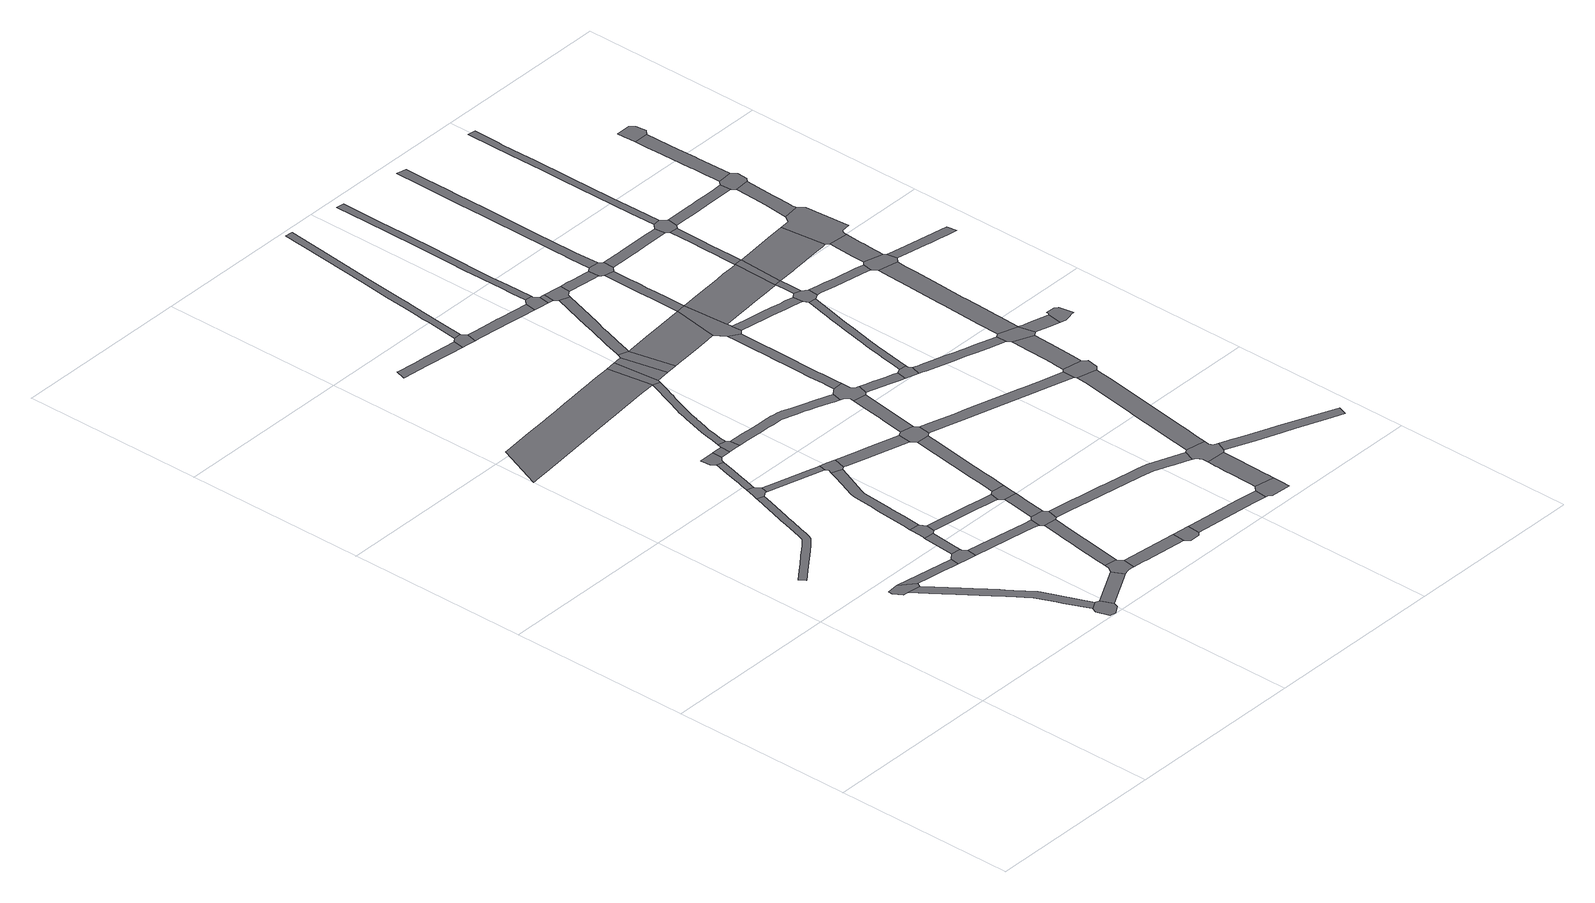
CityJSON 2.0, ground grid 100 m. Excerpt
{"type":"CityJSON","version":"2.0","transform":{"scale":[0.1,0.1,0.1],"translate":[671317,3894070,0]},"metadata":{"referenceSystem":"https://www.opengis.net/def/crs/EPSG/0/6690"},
"CityObjects":{
"road1":{"type":"Road","attributes":{"function":"9","usage":"9","RoadStructureAttribute.widthType":"9","RoadStructureAttribute.width":-9999,"RoadStructureAttribute.sectionType":"9"},"geometry":[{"type":"MultiSurface","lod":"1","boundaries":[[[0,1,2,3,4,5,6,7]]]}]},
"road2":{"type":"Road","attributes":{"function":"9","usage":"9","RoadStructureAttribute.widthType":"3","RoadStructureAttribute.width":5.53,"RoadStructureAttribute.sectionType":"1"},"geometry":[{"type":"MultiSurface","lod":"1","boundaries":[[[5,8,9,10,11,12,13,14,15,16,17,18,19,20,21,22,23,24,25,26,27,28,29,30,31,32,33,34,6]]]}]},
"road3":{"type":"Road","attributes":{"function":"9","usage":"9","RoadStructureAttribute.widthType":"4","RoadStructureAttribute.width":3.94,"RoadStructureAttribute.sectionType":"1"},"geometry":[{"type":"MultiSurface","lod":"1","boundaries":[[[35,36,37,38,39,40,41,42,43,44,45,46,47,48,49,50,51,52,53,54,55,56,57,58,59,60,61,62,63,64,65,66,67,68]]]}]},
"road4":{"type":"Road","attributes":{"function":"9","usage":"9","RoadStructureAttribute.widthType":"3","RoadStructureAttribute.width":5,"RoadStructureAttribute.sectionType":"1"},"geometry":[{"type":"MultiSurface","lod":"1","boundaries":[[[69,70,71,72,73,0,7]]]}]},
"road5":{"type":"Road","attributes":{"function":"9","usage":"9","RoadStructureAttribute.widthType":"9","RoadStructureAttribute.width":-9999,"RoadStructureAttribute.sectionType":"9"},"geometry":[{"type":"MultiSurface","lod":"1","boundaries":[[[74,75,22,21,76,77,78,79]]]}]},
"road6":{"type":"Road","attributes":{"function":"9","usage":"9","RoadStructureAttribute.widthType":"9","RoadStructureAttribute.width":-9999,"RoadStructureAttribute.sectionType":"9"},"geometry":[{"type":"MultiSurface","lod":"1","boundaries":[[[73,72,80,81,82,83,84,85,86]]]}]},
"road7":{"type":"Road","attributes":{"function":"9","usage":"9","RoadStructureAttribute.widthType":"2","RoadStructureAttribute.width":6.92,"RoadStructureAttribute.sectionType":"1"},"geometry":[{"type":"MultiSurface","lod":"1","boundaries":[[[75,74,87,88,89]]]}]},
"road8":{"type":"Road","attributes":{"function":"9","usage":"9","RoadStructureAttribute.widthType":"3","RoadStructureAttribute.width":5.32,"RoadStructureAttribute.sectionType":"1"},"geometry":[{"type":"MultiSurface","lod":"1","boundaries":[[[85,90,91,92,93,86]]]}]},
"road9":{"type":"Road","attributes":{"function":"9","usage":"9","RoadStructureAttribute.widthType":"9","RoadStructureAttribute.width":-9999,"RoadStructureAttribute.sectionType":"9"},"geometry":[{"type":"MultiSurface","lod":"1","boundaries":[[[94,95,51,50,96,97,98,99]]]}]},
"road10":{"type":"Road","attributes":{"function":"9","usage":"9","RoadStructureAttribute.widthType":"9","RoadStructureAttribute.width":-9999,"RoadStructureAttribute.sectionType":"9"},"geometry":[{"type":"MultiSurface","lod":"1","boundaries":[[[100,101,102,103,92,91,104,105]]]}]},
"road11":{"type":"Road","attributes":{"function":"9","usage":"9","RoadStructureAttribute.widthType":"4","RoadStructureAttribute.width":3.94,"RoadStructureAttribute.sectionType":"1"},"geometry":[{"type":"MultiSurface","lod":"1","boundaries":[[[106,107,108,109,110,111,112,113,94,99,114,115,116,117,118]]]}]},
"road12":{"type":"Road","attributes":{"function":"9","usage":"9","RoadStructureAttribute.widthType":"3","RoadStructureAttribute.width":5,"RoadStructureAttribute.sectionType":"1"},"geometry":[{"type":"MultiSurface","lod":"1","boundaries":[[[119,120,121,122,123,124,125,126,127,83,82]]]}]},
"road13":{"type":"Road","attributes":{"function":"9","usage":"9","RoadStructureAttribute.widthType":"9","RoadStructureAttribute.width":-9999,"RoadStructureAttribute.sectionType":"9"},"geometry":[{"type":"MultiSurface","lod":"1","boundaries":[[[128,129,89,88,130,131,132,133,134,135]]]}]},
"road14":{"type":"Road","attributes":{"function":"9","usage":"9","RoadStructureAttribute.widthType":"9","RoadStructureAttribute.width":-9999,"RoadStructureAttribute.sectionType":"9"},"geometry":[{"type":"MultiSurface","lod":"1","boundaries":[[[106,118,136,137,138,139,140,141,142]]]}]},
"road15":{"type":"Road","attributes":{"function":"3","usage":"2","RoadStructureAttribute.widthType":"1","RoadStructureAttribute.width":25.07,"RoadStructureAttribute.sectionType":"1"},"geometry":[{"type":"MultiSurface","lod":"1","boundaries":[[[143,144,145,146,147,148,149,150,151,152,153,154,155,156,157,158,159,160,161,162,163,164,165,166,167,168]]]}]},
"road16":{"type":"Road","attributes":{"function":"9","usage":"9","RoadStructureAttribute.widthType":"3","RoadStructureAttribute.width":5.21,"RoadStructureAttribute.sectionType":"1"},"geometry":[{"type":"MultiSurface","lod":"1","boundaries":[[[169,170,171,172,98,97,173]]]}]},
"road17":{"type":"Road","attributes":{"function":"9","usage":"9","RoadStructureAttribute.widthType":"3","RoadStructureAttribute.width":5.32,"RoadStructureAttribute.sectionType":"1"},"geometry":[{"type":"MultiSurface","lod":"1","boundaries":[[[100,174,175,176,177,178,179,180,181,182,183,184,185,186,187,188,189,190,191,101]]]}]},
"road18":{"type":"Road","attributes":{"function":"9","usage":"9","RoadStructureAttribute.widthType":"3","RoadStructureAttribute.width":5.61,"RoadStructureAttribute.sectionType":"1"},"geometry":[{"type":"MultiSurface","lod":"1","boundaries":[[[192,193,194,195,196,197,138,137]]]}]},
"road19":{"type":"Road","attributes":{"function":"9","usage":"9","RoadStructureAttribute.widthType":"2","RoadStructureAttribute.width":6.89,"RoadStructureAttribute.sectionType":"1"},"geometry":[{"type":"MultiSurface","lod":"1","boundaries":[[[198,199,200,201,202,203,204,205,206,128,135,207,208,209,210,211,212]]]}]},
"road20":{"type":"Road","attributes":{"function":"9","usage":"9","RoadStructureAttribute.widthType":"3","RoadStructureAttribute.width":4.39,"RoadStructureAttribute.sectionType":"1"},"geometry":[{"type":"MultiSurface","lod":"1","boundaries":[[[213,214,215,105,104,216,217,218,219,220,221]]]}]},
"road21":{"type":"Road","attributes":{"function":"9","usage":"9","RoadStructureAttribute.widthType":"9","RoadStructureAttribute.width":-9999,"RoadStructureAttribute.sectionType":"9"},"geometry":[{"type":"MultiSurface","lod":"1","boundaries":[[[195,194,222,223,224,225,226,227,228,229]]]}]},
"road22":{"type":"Road","attributes":{"function":"9","usage":"9","RoadStructureAttribute.widthType":"2","RoadStructureAttribute.width":6.92,"RoadStructureAttribute.sectionType":"1"},"geometry":[{"type":"MultiSurface","lod":"1","boundaries":[[[133,230,231,232,233,234,134]]]}]},
"road23":{"type":"Road","attributes":{"function":"9","usage":"9","RoadStructureAttribute.widthType":"9","RoadStructureAttribute.width":-9999,"RoadStructureAttribute.sectionType":"9"},"geometry":[{"type":"MultiSurface","lod":"1","boundaries":[[[235,182,181,236,237,238,239,169,173]]]}]},
"road24":{"type":"Road","attributes":{"function":"9","usage":"9","RoadStructureAttribute.widthType":"9","RoadStructureAttribute.width":-9999,"RoadStructureAttribute.sectionType":"9"},"geometry":[{"type":"MultiSurface","lod":"1","boundaries":[[[212,211,240,241,242,243,122,121]]]}]},
"road25":{"type":"Road","attributes":{"function":"9","usage":"9","RoadStructureAttribute.widthType":"3","RoadStructureAttribute.width":5.95,"RoadStructureAttribute.sectionType":"1"},"geometry":[{"type":"MultiSurface","lod":"1","boundaries":[[[244,245,246,247,248,249,250,251,252,253]]]}]},
"road26":{"type":"Road","attributes":{"function":"9","usage":"9","RoadStructureAttribute.widthType":"2","RoadStructureAttribute.width":6.89,"RoadStructureAttribute.sectionType":"1"},"geometry":[{"type":"MultiSurface","lod":"1","boundaries":[[[254,255,256,257,258,259,260,243,242]]]}]},
"road27":{"type":"Road","attributes":{"function":"9","usage":"9","RoadStructureAttribute.widthType":"9","RoadStructureAttribute.width":-9999,"RoadStructureAttribute.sectionType":"9"},"geometry":[{"type":"MultiSurface","lod":"1","boundaries":[[[257,256,261,262,263,213,221]]]}]},
"road28":{"type":"Road","attributes":{"function":"9","usage":"9","RoadStructureAttribute.widthType":"4","RoadStructureAttribute.width":3.88,"RoadStructureAttribute.sectionType":"1"},"geometry":[{"type":"MultiSurface","lod":"1","boundaries":[[[227,264,265,266,267,268,269,270,271,272,273,274,275,276,277,278,279,280,281,282,283,168,284,285,286,287,288,289,290,291,292,293,294,295,296,297,298,299,300,301,228]]]}]},
"road29":{"type":"Road","attributes":{"function":"9","usage":"9","RoadStructureAttribute.widthType":"9","RoadStructureAttribute.width":-9999,"RoadStructureAttribute.sectionType":"9"},"geometry":[{"type":"MultiSurface","lod":"1","boundaries":[[[234,233,302,303,304,305]]]}]},
"road30":{"type":"Road","attributes":{"function":"9","usage":"9","RoadStructureAttribute.widthType":"3","RoadStructureAttribute.width":5.21,"RoadStructureAttribute.sectionType":"1"},"geometry":[{"type":"MultiSurface","lod":"1","boundaries":[[[306,307,308,237,236,309,310,311]]]}]},
"road31":{"type":"Road","attributes":{"function":"9","usage":"9","RoadStructureAttribute.widthType":"9","RoadStructureAttribute.width":-9999,"RoadStructureAttribute.sectionType":"9"},"geometry":[{"type":"MultiSurface","lod":"1","boundaries":[[[253,252,312,313,314,315,316]]]}]},
"road32":{"type":"Road","attributes":{"function":"9","usage":"9","RoadStructureAttribute.widthType":"2","RoadStructureAttribute.width":6.89,"RoadStructureAttribute.sectionType":"1"},"geometry":[{"type":"MultiSurface","lod":"1","boundaries":[[[317,318,319,320,321,263,262,322,323,324,325,326,327,328]]]}]},
"road33":{"type":"Road","attributes":{"function":"9","usage":"9","RoadStructureAttribute.widthType":"3","RoadStructureAttribute.width":5.61,"RoadStructureAttribute.sectionType":"1"},"geometry":[{"type":"MultiSurface","lod":"1","boundaries":[[[329,330,331,332,333,334,335,336,337,338,339,340,341,342,343,344,345,346,226,225,347,348,349,350,351,352,353,354,355,356,357,358,359,360]]]}]},
"road34":{"type":"Road","attributes":{"function":"9","usage":"9","RoadStructureAttribute.widthType":"9","RoadStructureAttribute.width":-9999,"RoadStructureAttribute.sectionType":"9"},"geometry":[{"type":"MultiSurface","lod":"1","boundaries":[[[283,361,362,363,143,168]]]}]},
"road35":{"type":"Road","attributes":{"function":"9","usage":"9","RoadStructureAttribute.widthType":"1","RoadStructureAttribute.width":25.07,"RoadStructureAttribute.sectionType":"1"},"geometry":[{"type":"MultiSurface","lod":"1","boundaries":[[[364,365,366,367,362,361]]]}]},
"road36":{"type":"Road","attributes":{"function":"9","usage":"9","RoadStructureAttribute.widthType":"9","RoadStructureAttribute.width":-9999,"RoadStructureAttribute.sectionType":"9"},"geometry":[{"type":"MultiSurface","lod":"1","boundaries":[[[368,369,370,306,311,317,328,371]]]}]},
"road37":{"type":"Road","attributes":{"function":"9","usage":"9","RoadStructureAttribute.widthType":"3","RoadStructureAttribute.width":5.7,"RoadStructureAttribute.sectionType":"1"},"geometry":[{"type":"MultiSurface","lod":"1","boundaries":[[[372,373,374,375,376,377,378,379,380,381,382,383,384,385,386,387,388,389,390,391,392,393,394,395,396,397,241,240]]]}]},
"road38":{"type":"Road","attributes":{"function":"9","usage":"9","RoadStructureAttribute.widthType":"2","RoadStructureAttribute.width":6.92,"RoadStructureAttribute.sectionType":"1"},"geometry":[{"type":"MultiSurface","lod":"1","boundaries":[[[304,398,399,400,401,402,403,305]]]}]},
"road39":{"type":"Road","attributes":{"function":"9","usage":"9","RoadStructureAttribute.widthType":"9","RoadStructureAttribute.width":-9999,"RoadStructureAttribute.sectionType":"9"},"geometry":[{"type":"MultiSurface","lod":"1","boundaries":[[[365,364,404,405,406,407]]]}]},
"road40":{"type":"Road","attributes":{"function":"9","usage":"9","RoadStructureAttribute.widthType":"3","RoadStructureAttribute.width":5.95,"RoadStructureAttribute.sectionType":"1"},"geometry":[{"type":"MultiSurface","lod":"1","boundaries":[[[313,408,409,410,411,412,413,414,415,416,417,418,314]]]}]},
"road41":{"type":"Road","attributes":{"function":"9","usage":"9","RoadStructureAttribute.widthType":"3","RoadStructureAttribute.width":4.01,"RoadStructureAttribute.sectionType":"1"},"geometry":[{"type":"MultiSurface","lod":"1","boundaries":[[[315,419,420,421,422,423,424,425,426,427,428,429,430,431,432,433,434,435,436,437,438,439,440,316]]]}]},
"road42":{"type":"Road","attributes":{"function":"9","usage":"9","RoadStructureAttribute.widthType":"2","RoadStructureAttribute.width":6.89,"RoadStructureAttribute.sectionType":"1"},"geometry":[{"type":"MultiSurface","lod":"1","boundaries":[[[441,442,443,444,445,446,447,448,370,369]]]}]},
"road43":{"type":"Road","attributes":{"function":"9","usage":"9","RoadStructureAttribute.widthType":"9","RoadStructureAttribute.width":-9999,"RoadStructureAttribute.sectionType":"9"},"geometry":[{"type":"MultiSurface","lod":"1","boundaries":[[[449,450,329,360,451,452,444,443,453,454,455,456,457]]]}]},
"road44":{"type":"Road","attributes":{"function":"9","usage":"9","RoadStructureAttribute.widthType":"3","RoadStructureAttribute.width":5.42,"RoadStructureAttribute.sectionType":"1"},"geometry":[{"type":"MultiSurface","lod":"1","boundaries":[[[458,459,460,461,462,463,464,407,406,465,466,467,468,469,470,471,472,473,474]]]}]},
"road45":{"type":"Road","attributes":{"function":"3","usage":"2","RoadStructureAttribute.widthType":"1","RoadStructureAttribute.width":25.07,"RoadStructureAttribute.sectionType":"1"},"geometry":[{"type":"MultiSurface","lod":"1","boundaries":[[[405,475,476,477,478,479,480,481,482,483,484,406]]]}]},
"road46":{"type":"Road","attributes":{"function":"9","usage":"9","RoadStructureAttribute.widthType":"9","RoadStructureAttribute.width":-9999,"RoadStructureAttribute.sectionType":"9"},"geometry":[{"type":"MultiSurface","lod":"1","boundaries":[[[485,486,487,488,489,490,413,412]]]}]},
"road47":{"type":"Road","attributes":{"function":"9","usage":"9","RoadStructureAttribute.widthType":"9","RoadStructureAttribute.width":-9999,"RoadStructureAttribute.sectionType":"9"},"geometry":[{"type":"MultiSurface","lod":"1","boundaries":[[[399,491,492,493,494,495,496,400]]]}]},
"road48":{"type":"Road","attributes":{"function":"9","usage":"9","RoadStructureAttribute.widthType":"2","RoadStructureAttribute.width":6.89,"RoadStructureAttribute.sectionType":"1"},"geometry":[{"type":"MultiSurface","lod":"1","boundaries":[[[497,498,499,500,501,502,503,504,505,506,507,508,509,510,449,457,511,512,513,514,515,516]]]}]},
"road49":{"type":"Road","attributes":{"function":"9","usage":"9","RoadStructureAttribute.widthType":"3","RoadStructureAttribute.width":5.95,"RoadStructureAttribute.sectionType":"1"},"geometry":[{"type":"MultiSurface","lod":"1","boundaries":[[[517,487,486,518]]]}]},
"road50":{"type":"Road","attributes":{"function":"9","usage":"9","RoadStructureAttribute.widthType":"3","RoadStructureAttribute.width":5.45,"RoadStructureAttribute.sectionType":"1"},"geometry":[{"type":"MultiSurface","lod":"1","boundaries":[[[519,520,521,522,523,524,454,453,525,526,527]]]}]},
"road51":{"type":"Road","attributes":{"function":"9","usage":"9","RoadStructureAttribute.widthType":"2","RoadStructureAttribute.width":11.13,"RoadStructureAttribute.sectionType":"1"},"geometry":[{"type":"MultiSurface","lod":"1","boundaries":[[[528,529,530,531,532,533,534,535,496,495,536,537,538,539,540]]]}]},
"road52":{"type":"Road","attributes":{"function":"9","usage":"9","RoadStructureAttribute.widthType":"9","RoadStructureAttribute.width":-9999,"RoadStructureAttribute.sectionType":"9"},"geometry":[{"type":"MultiSurface","lod":"1","boundaries":[[[473,541,542,543,544,517,518,474]]]}]},
"road53":{"type":"Road","attributes":{"function":"9","usage":"9","RoadStructureAttribute.widthType":"2","RoadStructureAttribute.width":6.06,"RoadStructureAttribute.sectionType":"1"},"geometry":[{"type":"MultiSurface","lod":"1","boundaries":[[[545,546,547,548,549,550,551,552,553,554,555,556,557,558,559,368,371]]]}]},
"road54":{"type":"Road","attributes":{"function":"9","usage":"9","RoadStructureAttribute.widthType":"9","RoadStructureAttribute.width":-9999,"RoadStructureAttribute.sectionType":"9"},"geometry":[{"type":"MultiSurface","lod":"1","boundaries":[[[560,561,562,563,564,565,383,382,566,567,528,540]]]}]},
"road55":{"type":"Road","attributes":{"function":"9","usage":"9","RoadStructureAttribute.widthType":"9","RoadStructureAttribute.width":-9999,"RoadStructureAttribute.sectionType":"9"},"geometry":[{"type":"MultiSurface","lod":"1","boundaries":[[[568,569,481,480,497,516,570,571,572,573]]]}]},
"road56":{"type":"Road","attributes":{"function":"9","usage":"9","RoadStructureAttribute.widthType":"9","RoadStructureAttribute.width":-9999,"RoadStructureAttribute.sectionType":"9"},"geometry":[{"type":"MultiSurface","lod":"1","boundaries":[[[574,575,576,577,578,519,527]]]}]},
"road57":{"type":"Road","attributes":{"function":"9","usage":"9","RoadStructureAttribute.widthType":"4","RoadStructureAttribute.width":3.97,"RoadStructureAttribute.sectionType":"1"},"geometry":[{"type":"MultiSurface","lod":"1","boundaries":[[[489,579,580,581,582,583,584,585,586,587,588,589,590,591,592,593,594,595,596,597,598,599,600,601,490]]]}]},
"road58":{"type":"Road","attributes":{"function":"9","usage":"9","RoadStructureAttribute.widthType":"3","RoadStructureAttribute.width":5.95,"RoadStructureAttribute.sectionType":"1"},"geometry":[{"type":"MultiSurface","lod":"1","boundaries":[[[602,603,604,605,543,542,606,607,608]]]}]},
"road59":{"type":"Road","attributes":{"function":"9","usage":"9","RoadStructureAttribute.widthType":"3","RoadStructureAttribute.width":4.81,"RoadStructureAttribute.sectionType":"1"},"geometry":[{"type":"MultiSurface","lod":"1","boundaries":[[[609,610,611,612,481,569,613,614,615,616,617,618,619]]]}]},
"road60":{"type":"Road","attributes":{"function":"9","usage":"9","RoadStructureAttribute.widthType":"2","RoadStructureAttribute.width":11.13,"RoadStructureAttribute.sectionType":"1"},"geometry":[{"type":"MultiSurface","lod":"1","boundaries":[[[620,621,622,623,624,625,626,627,565,564,628,629,630,631,632,633,634,635,636,637,638]]]}]},
"road61":{"type":"Road","attributes":{"function":"9","usage":"9","RoadStructureAttribute.widthType":"3","RoadStructureAttribute.width":4.62,"RoadStructureAttribute.sectionType":"1"},"geometry":[{"type":"MultiSurface","lod":"1","boundaries":[[[639,640,641,642,643,644,645,646,647,571,570,648,649,650,651,652,653,654]]]}]},
"road62":{"type":"Road","attributes":{"function":"9","usage":"9","RoadStructureAttribute.widthType":"4","RoadStructureAttribute.width":3.96,"RoadStructureAttribute.sectionType":"1"},"geometry":[{"type":"MultiSurface","lod":"1","boundaries":[[[655,656,657,658,659,660,661,662,663,664,665,666,667,668,669,578,577,670,671,672,673,674,675,676,677,678,679,680]]]}]},
"road63":{"type":"Road","attributes":{"function":"9","usage":"9","RoadStructureAttribute.widthType":"9","RoadStructureAttribute.width":-9999,"RoadStructureAttribute.sectionType":"9"},"geometry":[{"type":"MultiSurface","lod":"1","boundaries":[[[607,681,609,619,682,683,684,685,608]]]}]},
"road64":{"type":"Road","attributes":{"function":"9","usage":"9","RoadStructureAttribute.widthType":"3","RoadStructureAttribute.width":5.45,"RoadStructureAttribute.sectionType":"1"},"geometry":[{"type":"MultiSurface","lod":"1","boundaries":[[[686,687,688,689,690,691,692,693,694,575,574,695,696,697,698,699,700,701,702,703,704]]]}]},
"road65":{"type":"Road","attributes":{"function":"3","usage":"2","RoadStructureAttribute.widthType":"1","RoadStructureAttribute.width":25.07,"RoadStructureAttribute.sectionType":"1"},"geometry":[{"type":"MultiSurface","lod":"1","boundaries":[[[705,706,707,708,569,568,709,710,711,712,713,714,715,716,717]]]}]},
"road66":{"type":"Road","attributes":{"function":"9","usage":"9","RoadStructureAttribute.widthType":"3","RoadStructureAttribute.width":5.3,"RoadStructureAttribute.sectionType":"1"},"geometry":[{"type":"MultiSurface","lod":"1","boundaries":[[[560,718,719,720,721,722,723,724,725,726,727,728,729,730,731,561]]]}]},
"road67":{"type":"Road","attributes":{"function":"9","usage":"9","RoadStructureAttribute.widthType":"9","RoadStructureAttribute.width":-9999,"RoadStructureAttribute.sectionType":"9"},"geometry":[{"type":"MultiSurface","lod":"1","boundaries":[[[732,733,734,735,550,549,620,638]]]}]},
"road68":{"type":"Road","attributes":{"function":"9","usage":"9","RoadStructureAttribute.widthType":"3","RoadStructureAttribute.width":5.25,"RoadStructureAttribute.sectionType":"1"},"geometry":[{"type":"MultiSurface","lod":"1","boundaries":[[[736,737,738,739,740,741,742,743,744,745,746,747,748,749,750,751,752,753,754,755,756,757,758,759,760,761,685,684]]]}]},
"road69":{"type":"Road","attributes":{"function":"9","usage":"9","RoadStructureAttribute.widthType":"9","RoadStructureAttribute.width":-9999,"RoadStructureAttribute.sectionType":"9"},"geometry":[{"type":"MultiSurface","lod":"1","boundaries":[[[762,639,654,655,680,763,764,765]]]}]},
"road70":{"type":"Road","attributes":{"function":"9","usage":"9","RoadStructureAttribute.widthType":"4","RoadStructureAttribute.width":3.96,"RoadStructureAttribute.sectionType":"1"},"geometry":[{"type":"MultiSurface","lod":"1","boundaries":[[[766,767,768,715,769,770,762,765]]]}]},
"road71":{"type":"Road","attributes":{"function":"9","usage":"9","RoadStructureAttribute.widthType":"3","RoadStructureAttribute.width":5.95,"RoadStructureAttribute.sectionType":"1"},"geometry":[{"type":"MultiSurface","lod":"1","boundaries":[[[771,772,773,774,775,776,683,682,777,778,779,780,781,782,783]]]}]},
"road72":{"type":"Road","attributes":{"function":"9","usage":"9","RoadStructureAttribute.widthType":"2","RoadStructureAttribute.width":11.13,"RoadStructureAttribute.sectionType":"1"},"geometry":[{"type":"MultiSurface","lod":"1","boundaries":[[[784,785,786,787,788,789,790,791,792,793,794,735,734]]]}]},
"road73":{"type":"Road","attributes":{"function":"9","usage":"9","RoadStructureAttribute.widthType":"9","RoadStructureAttribute.width":-9999,"RoadStructureAttribute.sectionType":"9"},"geometry":[{"type":"MultiSurface","lod":"1","boundaries":[[[716,715,768,795]]]}]},
"road74":{"type":"Road","attributes":{"function":"9","usage":"9","RoadStructureAttribute.widthType":"9","RoadStructureAttribute.width":-9999,"RoadStructureAttribute.sectionType":"9"},"geometry":[{"type":"MultiSurface","lod":"1","boundaries":[[[704,703,788,787,796,797,798]]]}]},
"road75":{"type":"Road","attributes":{"function":"9","usage":"9","RoadStructureAttribute.widthType":"4","RoadStructureAttribute.width":4,"RoadStructureAttribute.sectionType":"1"},"geometry":[{"type":"MultiSurface","lod":"1","boundaries":[[[799,800,801,802,803,804,805,806,807,808,809,716,795]]]}]},
"road76":{"type":"Road","attributes":{"function":"9","usage":"9","RoadStructureAttribute.widthType":"3","RoadStructureAttribute.width":4.58,"RoadStructureAttribute.sectionType":"1"},"geometry":[{"type":"MultiSurface","lod":"1","boundaries":[[[810,811,812,813,814,764,763,815,816,817,818,819]]]}]},
"road77":{"type":"Road","attributes":{"function":"9","usage":"9","RoadStructureAttribute.widthType":"2","RoadStructureAttribute.width":7.87,"RoadStructureAttribute.sectionType":"1"},"geometry":[{"type":"MultiSurface","lod":"1","boundaries":[[[820,821,822,823,824,825,826,797,796]]]}]},
"road78":{"type":"Road","attributes":{"function":"9","usage":"9","RoadStructureAttribute.widthType":"2","RoadStructureAttribute.width":11.13,"RoadStructureAttribute.sectionType":"1"},"geometry":[{"type":"MultiSurface","lod":"1","boundaries":[[[797,827,828,829,830,831,832,833,834,835,836,837,838,839,840,841,842,843,844,845,846,798]]]}]},
"road79":{"type":"Road","attributes":{"function":"9","usage":"9","RoadStructureAttribute.widthType":"9","RoadStructureAttribute.width":-9999,"RoadStructureAttribute.sectionType":"9"},"geometry":[{"type":"MultiSurface","lod":"1","boundaries":[[[804,803,847,848,849,850,783,782]]]}]},
"road80":{"type":"Road","attributes":{"function":"3","usage":"2","RoadStructureAttribute.widthType":"1","RoadStructureAttribute.width":25.07,"RoadStructureAttribute.sectionType":"1"},"geometry":[{"type":"MultiSurface","lod":"1","boundaries":[[[851,852,853,795,768,854,855,856,857,858,859,860,861,862]]]}]},
"road81":{"type":"Road","attributes":{"function":"9","usage":"9","RoadStructureAttribute.widthType":"9","RoadStructureAttribute.width":-9999,"RoadStructureAttribute.sectionType":"9"},"geometry":[{"type":"MultiSurface","lod":"1","boundaries":[[[863,864,865,866,867,868,869,870,822,821]]]}]},
"road82":{"type":"Road","attributes":{"function":"9","usage":"9","RoadStructureAttribute.widthType":"9","RoadStructureAttribute.width":-9999,"RoadStructureAttribute.sectionType":"9"},"geometry":[{"type":"MultiSurface","lod":"1","boundaries":[[[819,818,839,838,871,872,873,874]]]}]},
"road83":{"type":"Road","attributes":{"function":"9","usage":"9","RoadStructureAttribute.widthType":"4","RoadStructureAttribute.width":3.95,"RoadStructureAttribute.sectionType":"1"},"geometry":[{"type":"MultiSurface","lod":"1","boundaries":[[[849,875,876,877,878,879,880,881,882,883,884,885,886,887,888,889,890,891,892,893,894,850]]]}]},
"road84":{"type":"Road","attributes":{"function":"9","usage":"9","RoadStructureAttribute.widthType":"2","RoadStructureAttribute.width":11.13,"RoadStructureAttribute.sectionType":"1"},"geometry":[{"type":"MultiSurface","lod":"1","boundaries":[[[895,896,897,874,873,898,899,900,901]]]}]},
"road85":{"type":"Road","attributes":{"function":"9","usage":"9","RoadStructureAttribute.widthType":"3","RoadStructureAttribute.width":5.95,"RoadStructureAttribute.sectionType":"1"},"geometry":[{"type":"MultiSurface","lod":"1","boundaries":[[[847,902,903,904,905,906,907,908,909,910,911,912,913,914,915,916,848]]]}]},
"road86":{"type":"Road","attributes":{"function":"9","usage":"9","RoadStructureAttribute.widthType":"9","RoadStructureAttribute.width":-9999,"RoadStructureAttribute.sectionType":"9"},"geometry":[{"type":"MultiSurface","lod":"1","boundaries":[[[861,895,901,917,918,919,920,921,922,923,862]]]}]},
"road87":{"type":"Road","attributes":{"function":"9","usage":"9","RoadStructureAttribute.widthType":"3","RoadStructureAttribute.width":4.61,"RoadStructureAttribute.sectionType":"1"},"geometry":[{"type":"MultiSurface","lod":"1","boundaries":[[[924,925,926,927,928,929,872,871,930,931,932,933,934,935,936]]]}]},
"road88":{"type":"Road","attributes":{"function":"9","usage":"9","RoadStructureAttribute.widthType":"2","RoadStructureAttribute.width":7.84,"RoadStructureAttribute.sectionType":"1"},"geometry":[{"type":"MultiSurface","lod":"1","boundaries":[[[921,937,938,939,940,941,942,943,944,945,946,947,922]]]}]},
"road89":{"type":"Road","attributes":{"function":"9","usage":"9","RoadStructureAttribute.widthType":"9","RoadStructureAttribute.width":-9999,"RoadStructureAttribute.sectionType":"9"},"geometry":[{"type":"MultiSurface","lod":"1","boundaries":[[[948,949,909,908,943,942,950,951]]]}]},
"road90":{"type":"Road","attributes":{"function":"9","usage":"9","RoadStructureAttribute.widthType":"2","RoadStructureAttribute.width":7.84,"RoadStructureAttribute.sectionType":"1"},"geometry":[{"type":"MultiSurface","lod":"1","boundaries":[[[952,953,954,955,956,957,958,959,960,961,962,963,964,965,949,948]]]}]},
"road91":{"type":"Road","attributes":{"function":"9","usage":"9","RoadStructureAttribute.widthType":"9","RoadStructureAttribute.width":-9999,"RoadStructureAttribute.sectionType":"9"},"geometry":[{"type":"MultiSurface","lod":"1","boundaries":[[[966,967,968,969,970,957,956,971]]]}]}
},
"vertices":[
[462,927,0],[398,920,0],[396,896,0],[427,851,0],[450,850,0],[453,850,0],[529,841,0],[541,864,0],
[513,770,0],[549,721,0],[560,707,0],[589,668,0],[688,534,0],[698,521,0],[757,441,0],[780,410,0],[788,399,0],[804,376,0],[831,310,0],[847,272,0],[860,241,0],[916,108,0],[961,135,0],[895,300,0],[862,381,0],[855,396,0],[789,488,0],[765,522,0],[752,540,0],[739,558,0],[717,588,0],[677,641,0],[643,687,0],[606,736,0],[569,787,0],
[314,1343,0],[387,1398,0],[449,1445,0],[469,1462,0],[498,1485,0],[506,1506,0],[514,1532,0],[526,1572,0],[545,1633,0],[552,1657,0],[556,1671,0],[563,1693,0],[577,1740,0],[588,1774,0],[603,1824,0],[619,1878,0],[581,1890,0],[577,1877,0],[564,1835,0],[549,1786,0],[539,1752,0],[520,1689,0],[507,1645,0],[486,1579,0],[482,1566,0],[477,1547,0],[465,1510,0],[424,1476,0],[356,1425,0],[301,1383,0],[285,1371,0],[230,1330,0],[198,1306,0],[222,1274,0],
[606,854,0],[695,840,0],[757,831,0],[787,826,0],[795,875,0],
[1014,60,0],[987,125,0],[906,80,0],[926,10,0],[957,3,0],[1004,34,0],
[839,818,0],[855,815,0],[892,809,0],[900,864,0],[882,890,0],[883,896,0],[828,902,0],
[1201,162,0],[1232,179,0],[1201,242,0],
[888,944,0],[901,1078,0],[845,1083,0],[839,1019,0],
[605,1973,0],[588,1916,0],[645,1894,0],[653,1892,0],[664,1930,0],[643,1961,0],
[910,1174,0],[855,1179,0],[853,1166,0],[847,1095,0],[922,1093,0],[930,1142,0],
[671,2214,0],[648,2129,0],[637,2089,0],[632,2069,0],[624,2039,0],[622,2034,0],[617,2016,0],[611,1992,0],[649,1982,0],[661,2024,0],[670,2059,0],[686,2119,0],[710,2204,0],
[1187,763,0],[1245,754,0],[1274,746,0],[1283,804,0],[1243,810,0],[1186,819,0],[1147,825,0],[1082,835,0],[975,852,0],
[1224,296,0],[1220,270,0],[1253,187,0],[1274,190,0],[1288,189,0],[1301,188,0],[1316,257,0],[1292,286,0],
[714,2220,0],[734,2238,0],[734,2293,0],[722,2293,0],[679,2292,0],[648,2292,0],[649,2237,0],
[939,3121,0],[899,3117,0],[868,3114,0],[846,3112,0],[829,3110,0],[795,3106,0],[728,3099,0],[654,3091,0],[589,3084,0],[501,3074,0],[446,3068,0],[431,3066,0],[298,3051,0],[150,3035,0],[109,3030,0],[4,2767,0],[18,2769,0],[28,2770,0],[136,2782,0],[442,2816,0],[522,2825,0],[615,2835,0],[681,2842,0],[875,2863,0],[924,2868,0],[978,2874,0],
[978,1845,0],[967,1848,0],[915,1862,0],[724,1914,0],[968,1806,0],
[920,1276,0],[923,1312,0],[927,1349,0],[929,1372,0],[944,1539,0],[950,1564,0],[978,1628,0],[1025,1744,0],[971,1766,0],[956,1731,0],[932,1670,0],[896,1579,0],[890,1548,0],[881,1449,0],[880,1438,0],[875,1391,0],[862,1256,0],[859,1228,0],
[749,2239,0],[766,2239,0],[792,2239,0],[796,2294,0],[769,2294,0],[748,2294,0],
[1272,616,0],[1268,591,0],[1258,524,0],[1254,503,0],[1251,483,0],[1245,441,0],[1239,406,0],[1233,360,0],[1230,341,0],[1297,314,0],[1314,410,0],[1330,513,0],[1344,605,0],[1362,719,0],[1290,726,0],
[1323,1083,0],[1261,1092,0],[1182,1105,0],[942,1090,0],[1119,1064,0],[1188,1053,0],[1249,1044,0],[1283,1038,0],[1312,1034,0],
[803,2239,0],[813,2239,0],[846,2239,0],[863,2239,0],[860,2294,0],[845,2308,0],[801,2318,0],[797,2297,0],
[1331,185,0],[1361,182,0],[1387,179,0],[1619,154,0],[1626,224,0],
[978,1785,0],[1043,1754,0],[1062,1822,0],[1018,1834,0],[993,1841,0],
[1377,730,0],[1391,789,0],[1376,812,0],[1303,821,0],
[461,3826,0],[385,3834,0],[282,3846,0],[279,3846,0],[263,3791,0],[266,3791,0],[412,3774,0],[562,3757,0],[634,3749,0],[641,3806,0],
[1395,938,0],[1398,959,0],[1404,999,0],[1332,1010,0],[1326,970,0],[1318,915,0],[1306,841,0],
[1408,1024,0],[1417,1087,0],[1345,1097,0],
[849,2348,0],[855,2373,0],[861,2403,0],[868,2432,0],[878,2466,0],[887,2497,0],[890,2509,0],[895,2526,0],[897,2533,0],[910,2578,0],[915,2594,0],[922,2613,0],[929,2632,0],[938,2657,0],[949,2686,0],[963,2720,0],[972,2743,0],[977,2758,0],[992,2797,0],[1016,2859,0],[955,2811,0],[940,2772,0],[926,2735,0],[912,2700,0],[901,2671,0],[891,2647,0],[886,2633,0],[877,2606,0],[872,2588,0],[867,2572,0],[857,2537,0],[848,2508,0],[839,2477,0],[829,2439,0],[826,2427,0],[822,2412,0],[816,2382,0],[811,2361,0],
[1642,127,0],[1697,128,0],[1716,144,0],[1721,214,0],
[1412,1727,0],[1232,1775,0],[1165,1794,0],[1062,1749,0],[1169,1720,0],[1404,1656,0],
[663,3745,0],[713,3740,0],[727,3796,0],[707,3826,0],[666,3824,0],
[1424,1625,0],[1386,1375,0],[1366,1240,0],[1360,1196,0],[1354,1158,0],[1422,1119,0],[1426,1143,0],[1430,1168,0],[1437,1219,0],[1459,1369,0],[1487,1555,0],[1497,1622,0],
[1469,2182,0],[1451,2188,0],[1355,2222,0],[1328,2232,0],[1290,2245,0],[1259,2256,0],[1206,2274,0],[1181,2282,0],[1159,2284,0],[1144,2285,0],[1098,2287,0],[1076,2287,0],[1045,2288,0],[1001,2290,0],[977,2291,0],[941,2292,0],[926,2292,0],[900,2293,0],[881,2239,0],[924,2238,0],[976,2236,0],[999,2235,0],[1069,2233,0],[1094,2231,0],[1155,2229,0],[1229,2206,0],[1278,2191,0],[1297,2184,0],[1333,2171,0],[1408,2145,0],[1426,2138,0],[1456,2128,0],
[1024,2878,0],[999,3127,0],[993,3126,0],
[1100,2887,0],[1051,3132,0],[1026,3130,0],[1009,3128,0],
[1526,1701,0],[1511,1725,0],[1440,1742,0],[1517,1635,0],
[1461,717,0],[1576,699,0],[1734,675,0],[1874,652,0],[1892,649,0],[1965,635,0],[2015,616,0],[2046,604,0],[2065,596,0],[2121,574,0],[2154,561,0],[2178,621,0],[2088,653,0],[1982,694,0],[1931,704,0],[1902,709,0],[1884,712,0],[1751,734,0],[1738,736,0],[1703,741,0],[1684,744,0],[1616,755,0],[1586,760,0],[1526,769,0],[1460,779,0],[1442,782,0],
[2068,106,0],[2143,98,0],[2150,167,0],[2037,180,0],[1877,197,0],[1741,212,0],
[1141,2891,0],[1166,2894,0],[1115,3139,0],[1059,3156,0],
[745,3736,0],[868,3722,0],[923,3716,0],[1010,3706,0],[1088,3696,0],[1095,3754,0],[1024,3763,0],[933,3773,0],[918,3775,0],[859,3781,0],[777,3791,0],
[721,3951,0],[734,4064,0],[743,4152,0],[748,4192,0],[753,4239,0],[777,4458,0],[813,4786,0],[833,4971,0],[793,4976,0],[782,4878,0],[780,4857,0],[750,4582,0],[735,4452,0],[732,4425,0],[717,4287,0],[704,4164,0],[702,4147,0],[700,4131,0],[694,4072,0],[691,4045,0],[687,4006,0],[685,3989,0],
[1528,1840,0],[1537,1897,0],[1562,2064,0],[1490,2075,0],[1476,1984,0],[1465,1907,0],[1461,1885,0],[1457,1855,0],
[1506,2210,0],[1494,2201,0],[1478,2120,0],[1493,2096,0],[1581,2078,0],[1598,2133,0],[1575,2140,0],[1561,2162,0],[1561,2210,0],
[1168,3495,0],[1147,3431,0],[1138,3401,0],[1129,3374,0],[1092,3260,0],[1079,3220,0],[1074,3202,0],[1122,3160,0],[1134,3199,0],[1146,3237,0],[1170,3311,0],[1184,3357,0],[1199,3397,0],[1203,3409,0],[1242,3528,0],[1278,3640,0],[1221,3659,0],
[1192,2896,0],[1230,2900,0],[1329,2910,0],[1402,2918,0],[1424,2920,0],[1470,2925,0],[1515,3182,0],[1385,3168,0],[1283,3157,0],[1136,3141,0],
[1126,3691,0],[1173,3685,0],[1181,3744,0],[1163,3768,0],[1163,3779,0],[1122,3779,0],
[2163,96,0],[2174,80,0],[2284,73,0],[2285,129,0],[2287,173,0],[2177,191,0],
[1511,2870,0],[1511,2822,0],[1510,2772,0],[1510,2736,0],[1509,2697,0],[1509,2635,0],[1508,2569,0],[1507,2503,0],[1507,2502,0],[1507,2435,0],[1506,2356,0],[1506,2308,0],[1506,2275,0],[1506,2258,0],[1561,2251,0],[1561,2325,0],[1561,2360,0],[1562,2459,0],[1562,2501,0],[1566,2835,0],
[1209,3741,0],[1203,3681,0],
[1799,2070,0],[1774,2078,0],[1733,2091,0],[1694,2103,0],[1677,2109,0],[1628,2124,0],[1707,2039,0],[1752,2024,0],[1788,2013,0],
[2186,490,0],[2184,438,0],[2184,429,0],[2182,383,0],[2181,338,0],[2179,265,0],[2179,245,0],[2178,228,0],[2288,214,0],[2288,230,0],[2290,290,0],[2294,432,0],[2295,486,0],
[1283,3655,0],[1309,3671,0],[1315,3730,0],[1289,3733,0],
[1704,1584,0],[1915,1527,0],[2052,1490,0],[2173,1457,0],[2307,1420,0],[2309,1488,0],[2171,1525,0],[2093,1546,0],[2069,1552,0],[2034,1562,0],[1975,1578,0],[1932,1589,0],[1774,1633,0],[1716,1648,0],[1582,1685,0],
[2311,500,0],[2334,555,0],[2310,565,0],[2301,587,0],[2305,614,0],[2196,631,0],[2173,553,0],[2187,522,0],
[1584,2936,0],[1568,3187,0],[1589,2853,0],[1586,2909,0],[1586,2912,0],[1584,2933,0],
[1859,1991,0],[1876,2047,0],[1866,2065,0],[1868,2076,0],[1829,2082,0],
[1162,3860,0],[1162,3970,0],[1162,3973,0],[1161,4049,0],[1165,4304,0],[1166,4387,0],[1167,4539,0],[1168,4601,0],[1168,4630,0],[1168,4742,0],[1169,4942,0],[1128,4949,0],[1128,4763,0],[1128,4625,0],[1126,4454,0],[1124,4244,0],[1123,4164,0],[1122,4094,0],[1122,4073,0],[1121,4053,0],[1122,3971,0],[1122,3938,0],[1122,3865,0],
[1475,3714,0],[1398,3722,0],[1352,3727,0],[1332,3729,0],[1408,3661,0],[1496,3652,0],[1495,3712,0],
[1517,3631,0],[1515,3415,0],[1517,3337,0],[1517,3313,0],[1568,3305,0],[1569,3402,0],[1569,3417,0],[1569,3456,0],[1569,3481,0],[1569,3523,0],[1570,3622,0],
[2315,1407,0],[2310,1353,0],[2289,1220,0],[2259,1032,0],[2257,1020,0],[2249,971,0],[2232,863,0],[2220,784,0],[2315,680,0],[2324,734,0],[2330,773,0],[2350,901,0],[2367,1015,0],[2374,1053,0],[2387,1138,0],[2397,1202,0],[2410,1278,0],[2419,1339,0],[2424,1381,0],
[1954,2848,0],[1905,2856,0],[1878,2860,0],[1822,2870,0],[1766,2879,0],[1748,2882,0],[1713,2888,0],[1663,2896,0],[1603,2906,0],[1659,2842,0],[1739,2829,0],[1776,2822,0],[1862,2808,0],[1897,2802,0],[1932,2797,0],[1957,2792,0],
[1972,2763,0],[1959,2711,0],[1946,2659,0],[1939,2629,0],[1932,2600,0],[1920,2543,0],[1906,2479,0],[1878,2349,0],[1873,2327,0],[1865,2287,0],[1863,2278,0],[1861,2264,0],[1854,2231,0],[1849,2198,0],[1838,2136,0],[1877,2129,0],[1894,2224,0],[1905,2283,0],[1917,2340,0],[1945,2470,0],[1948,2485,0],[1950,2495,0],[1960,2538,0],[1972,2595,0],[1977,2615,0],[2012,2759,0],
[1506,3641,0],[1592,3645,0],[1595,3705,0],[1576,3723,0],[1518,3729,0],
[2208,1949,0],[2161,1962,0],[2129,1972,0],[2109,1977,0],[2053,1994,0],[1983,2015,0],[1938,2028,0],[1917,2034,0],[1904,2038,0],[1880,1985,0],[1900,1979,0],[2039,1937,0],[2074,1927,0],[2093,1922,0],[2115,1915,0],[2163,1902,0],[2229,1882,0],[2327,1854,0],[2327,1914,0],
[1940,3224,0],[1887,3219,0],[1835,3213,0],[1682,3198,0],[1612,2939,0],[1657,2944,0],[1765,2955,0],[1835,2962,0],[1885,2967,0],[1975,2976,0],[1978,2977,0],[1984,3229,0],[1981,3228,0],
[2394,466,0],[2469,435,0],[2494,426,0],[2599,385,0],[2661,361,0],[2818,300,0],[2907,265,0],[2927,317,0],[2621,439,0],[2583,454,0],[2461,503,0],[2417,521,0],[2398,529,0],[2382,536,0],
[2446,1401,0],[2457,1461,0],[2433,1485,0],[2324,1501,0],
[1571,3863,0],[1571,3913,0],[1571,3978,0],[1572,4130,0],[1572,4184,0],[1573,4292,0],[1574,4422,0],[1574,4594,0],[1575,4642,0],[1576,4726,0],[1576,4788,0],[1577,4869,0],[1578,4908,0],[1524,4920,0],[1522,4781,0],[1522,4762,0],[1522,4725,0],[1521,4643,0],[1521,4611,0],[1520,4531,0],[1519,4384,0],[1518,4102,0],[1518,4048,0],[1517,3913,0],[1517,3904,0],[1517,3845,0],
[1979,2865,0],[2043,2777,0],[2048,2831,0],[2019,2853,0],
[2019,2922,0],[2018,2978,0],[2018,2981,0],[1978,2974,0],[1979,2922,0],
[1930,3707,0],[1912,3706,0],[1817,3706,0],[1717,3705,0],[1713,3705,0],[1682,3705,0],[1641,3645,0],[1682,3645,0],[1739,3645,0],[1754,3646,0],[1815,3646,0],[1968,3647,0],[1962,3707,0],
[2437,1518,0],[2439,1547,0],[2445,1650,0],[2451,1785,0],[2343,1833,0],[2340,1770,0],[2338,1729,0],[2337,1711,0],[2334,1631,0],[2331,1581,0],[2330,1562,0],
[2029,3232,0],
[2474,1803,0],[2455,1890,0],[2347,1925,0],
[2029,3235,0],[2029,3295,0],[2029,3421,0],[2030,3472,0],[2031,3629,0],[1986,3631,0],[1986,3498,0],[1985,3430,0],[1985,3337,0],[1985,3319,0],[1984,3232,0],
[2323,2782,0],[2206,2803,0],[2167,2810,0],[2143,2814,0],[2106,2821,0],[2069,2773,0],[2150,2758,0],[2309,2730,0],[2363,2720,0],[2372,2773,0],
[2547,1784,0],[2611,1768,0],[2622,1848,0],[2588,1857,0],[2516,1875,0],[2485,1883,0],[2458,1890,0],
[2457,1923,0],[2460,1984,0],[2461,2002,0],[2463,2045,0],[2464,2062,0],[2468,2164,0],[2472,2232,0],[2472,2247,0],[2480,2400,0],[2487,2555,0],[2490,2617,0],[2493,2668,0],[2384,2691,0],[2380,2619,0],[2377,2557,0],[2374,2502,0],[2373,2469,0],[2365,2300,0],[2363,2274,0],[2352,2043,0],
[2049,3647,0],[2059,3707,0],[2029,3736,0],[1989,3733,0],
[2275,3258,0],[2128,3243,0],[2032,3232,0],[2021,2981,0],[2120,2991,0],[2139,2993,0],[2214,3001,0],[2228,3002,0],[2330,3013,0],[2361,3016,0],[2383,3018,0],[2357,3267,0],
[2645,1759,0],[2677,1766,0],[2694,1769,0],[2714,1773,0],[2699,1851,0],[2682,1866,0],[2632,1869,0],[2632,1857,0],
[2518,2691,0],[2509,2747,0],[2498,2761,0],[2389,2788,0],
[2026,3875,0],[2026,4027,0],[2026,4172,0],[2026,4266,0],[2026,4299,0],[2026,4512,0],[2026,4532,0],[2025,4589,0],[2025,4642,0],[2025,4700,0],[2025,4711,0],[2025,4720,0],[2027,4869,0],[1984,4875,0],[1985,4719,0],[1986,4535,0],[1986,4496,0],[1986,4405,0],[1986,4300,0],[1986,3876,0],
[2401,3003,0],[2398,2951,0],[2392,2857,0],[2502,2851,0],[2504,2883,0],[2505,2905,0],[2510,2997,0],
[2075,3648,0],[2125,3648,0],[2182,3648,0],[2268,3649,0],[2319,3649,0],[2343,3649,0],[2439,3650,0],[2436,3710,0],[2405,3710,0],[2365,3709,0],[2316,3709,0],[2257,3709,0],[2235,3708,0],[2209,3708,0],[2123,3708,0],
[2512,3019,0],[2523,3032,0],[2573,3037,0],[2555,3287,0],[2527,3318,0],[2437,3308,0],[2411,3272,0],
[2864,2683,0],[2831,2689,0],[2702,2712,0],[2619,2727,0],[2594,2732,0],[2548,2740,0],[2543,2686,0],[2610,2674,0],[2692,2659,0],[2715,2655,0],[2762,2646,0],[2821,2636,0],[2871,2627,0],
[2526,3344,0],[2527,3361,0],[2527,3377,0],[2530,3438,0],[2532,3469,0],[2539,3635,0],[2458,3630,0],[2458,3610,0],[2456,3581,0],[2454,3520,0],[2450,3443,0],
[2538,3738,0],[2457,3732,0],[2559,3653,0],[2562,3713,0],
[2535,3902,0],[2534,3935,0],[2534,3950,0],[2532,4053,0],[2528,4244,0],[2447,4242,0],[2448,4173,0],[2449,4141,0],[2449,4119,0],[2451,4022,0],[2454,3909,0],[2454,3891,0],[2456,3817,0],[2456,3770,0],
[2546,4328,0],[2524,4352,0],[2445,4350,0],[2446,4310,0],[2447,4274,0],[2553,4268,0]
]}
